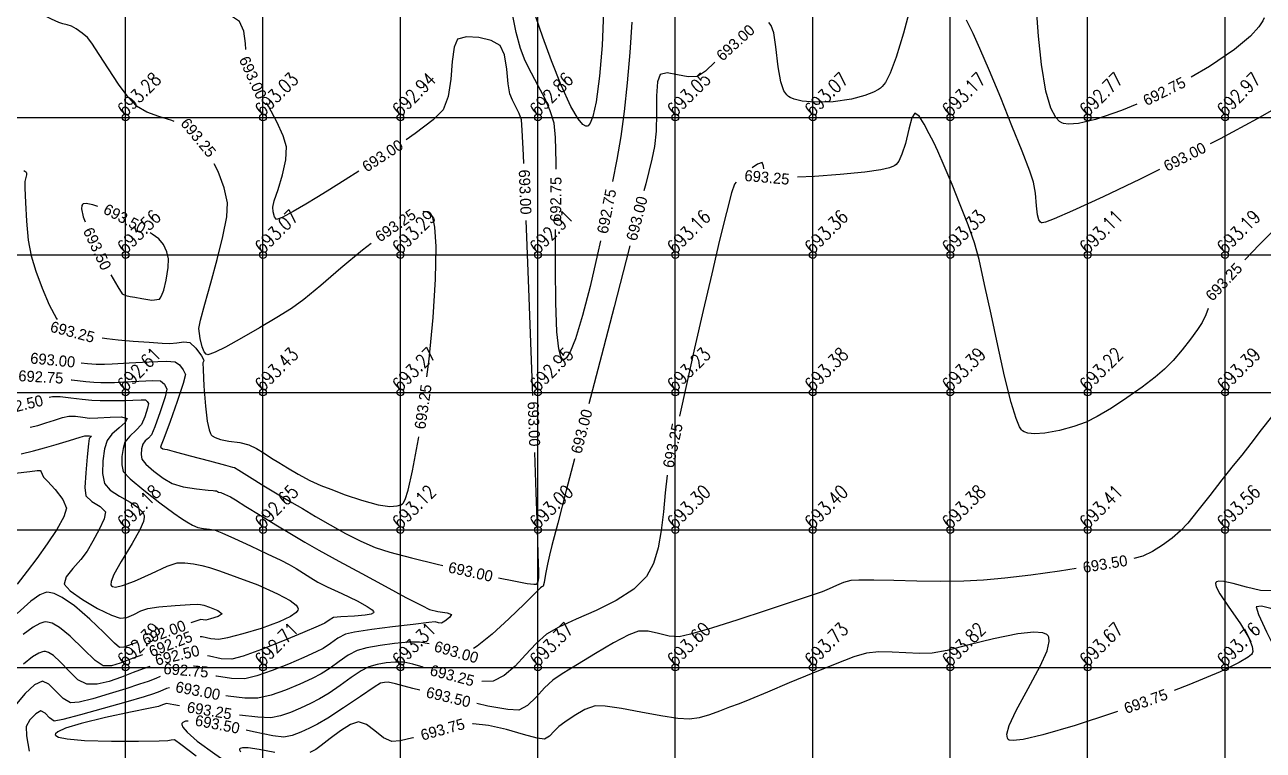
# Model space of a CAD drawing. Header units: millimetres. Extents: x 708400 to 708940, y 1331410 to 1331890.
# Drawn here: x 708516.33 to 708561.39, y 1331551.99 to 1331578.37 of the extents above; entities that cross this region are included whole.
import ezdxf

# ---------------------------------------------------------------- set-up
doc = ezdxf.new("R2010")
doc.units = ezdxf.units.MM
doc.header["$PDMODE"] = 32
doc.header["$PDSIZE"] = 0.25
for name, color, linetype in [('BLOCK LEVELS', 251, 'Continuous'), ('CONT-MJR', 210, 'Continuous'), ('CONT-MNR', 90, 'Continuous'), ('grid', 4, 'Continuous')]:
    doc.layers.add(name, color=color, linetype=linetype)
doc.styles.add('RS', font='romans.shx', dxfattribs={"height": 5})

msp = doc.modelspace()

# ---------------------------------------------------------------- linework, layer by layer
at = {"layer": 'BLOCK LEVELS', "color": 251}
for p in [(708520, 1331575, 693.283), (708525, 1331575, 693.027), (708530, 1331575, 692.941), (708535, 1331575, 692.861), (708540, 1331575, 693.051), (708545, 1331575, 693.074), (708550, 1331575, 693.17), (708555, 1331575, 692.772), (708560, 1331575, 692.972), (708520, 1331570, 693.563), (708525, 1331570, 693.072), (708530, 1331570, 693.295), (708535, 1331570, 692.914), (708540, 1331570, 693.16), (708545, 1331570, 693.361), (708550, 1331570, 693.328), (708555, 1331570, 693.113), (708560, 1331570, 693.185), (708520, 1331565, 692.61), (708525, 1331565, 693.425), (708530, 1331565, 693.272), (708535, 1331565, 692.955), (708540, 1331565, 693.228), (708545, 1331565, 693.379), (708550, 1331565, 693.392), (708555, 1331565, 693.223), (708560, 1331565, 693.385), (708520, 1331560, 692.176), (708525, 1331560, 692.646), (708530, 1331560, 693.117), (708535, 1331560, 692.996), (708540, 1331560, 693.297), (708545, 1331560, 693.4), (708550, 1331560, 693.378), (708555, 1331560, 693.408), (708560, 1331560, 693.562), (708520, 1331555, 692.386), (708525, 1331555, 692.707), (708530, 1331555, 693.315), (708535, 1331555, 693.374), (708540, 1331555, 693.596), (708545, 1331555, 693.728), (708550, 1331555, 693.815), (708555, 1331555, 693.673), (708560, 1331555, 693.758)]:
    msp.add_point(p, dxfattribs=at)
at = {"layer": 'CONT-MJR', "flags": 128}
for points, elevation in [([(708524.379, 1331577.465), (708524.362, 1331577.691), (708524.3, 1331578.142), (708524.143, 1331578.49), (708523.817, 1331578.704), (708523.284, 1331578.908), (708522.664, 1331579.103), (708522.076, 1331579.288), (708521.638, 1331579.465), (708521.315, 1331579.666), (708520.991, 1331579.908), (708520.667, 1331580.162), (708520.341, 1331580.399), (708520.014, 1331580.589), (708519.612, 1331580.739), (708518.949, 1331580.946), (708518.282, 1331581.14)], 693), ([(708548.543, 1331578.973), (708548.298, 1331578.066), (708548.036, 1331577.194), (708547.815, 1331576.608), (708547.642, 1331576.276), (708547.524, 1331576.121), (708547.464, 1331576.067), (708547.389, 1331576.015), (708547.214, 1331575.918), (708546.899, 1331575.793), (708546.407, 1331575.665), (708545.736, 1331575.571), (708545.077, 1331575.553), (708544.613, 1331575.596), (708544.328, 1331575.664), (708544.179, 1331575.727), (708544.118, 1331575.763), (708544.055, 1331575.817), (708543.95, 1331575.972), (708543.836, 1331576.297), (708543.74, 1331576.842), (708543.659, 1331577.571), (708543.579, 1331578.076), (708543.486, 1331578.347), (708543.399, 1331578.455)], 693), ([(708537.391, 1331578.835), (708537.333, 1331577.613), (708537.244, 1331576.496), (708537.123, 1331575.574), (708537.003, 1331575.04), (708536.9, 1331574.787), (708536.826, 1331574.701), (708536.787, 1331574.685), (708536.74, 1331574.686), (708536.636, 1331574.743), (708536.46, 1331574.947), (708536.196, 1331575.401), (708535.842, 1331576.171), (708535.492, 1331577.054), (708535.175, 1331577.925), (708534.921, 1331578.663)], 692.5), ([(708557.609, 1331573.106), (708556.907, 1331572.759), (708555.563, 1331572.114), (708554.443, 1331571.6), (708553.783, 1331571.317), (708553.464, 1331571.197), (708553.348, 1331571.167), (708553.321, 1331571.169), (708553.286, 1331571.193), (708553.229, 1331571.273), (708553.173, 1331571.458), (708553.133, 1331571.788), (708553.099, 1331572.248), (708553.034, 1331572.651), (708552.892, 1331573.047), (708552.614, 1331573.771), (708552.247, 1331574.701), (708551.838, 1331575.716), (708551.433, 1331576.694), (708551.082, 1331577.513), (708550.83, 1331578.052), (708550.588, 1331578.535)], 693), ([(708534.489, 1331573.32), (708534.476, 1331573.626), (708534.432, 1331574.534), (708534.404, 1331574.912), (708534.32, 1331575.147), (708534.199, 1331575.387), (708534.073, 1331575.626), (708533.974, 1331575.86), (708533.918, 1331576.225), (708533.869, 1331576.752), (708533.785, 1331577.272), (708533.622, 1331577.619), (708533.299, 1331577.798), (708532.849, 1331577.91), (708532.398, 1331577.933), (708532.075, 1331577.844), (708531.95, 1331577.56), (708531.886, 1331577.034), (708531.834, 1331576.395), (708531.74, 1331575.767), (708531.555, 1331575.277), (708531.193, 1331574.916), (708530.54, 1331574.417), (708530.208, 1331574.187)], 693), ([(708541.44, 1331577.008), (708541.093, 1331576.686), (708540.806, 1331576.486), (708540.468, 1331576.476), (708540.073, 1331576.555), (708539.707, 1331576.619), (708539.452, 1331576.565), (708539.357, 1331576.293), (708539.321, 1331575.787), (708539.312, 1331575.155), (708539.298, 1331574.503), (708539.247, 1331573.94), (708539.145, 1331573.486), (708538.923, 1331572.585), (708538.858, 1331572.328)], 693), ([(708528.486, 1331573.044), (708527.994, 1331572.73), (708527.335, 1331572.319), (708526.964, 1331572.09), (708526.56, 1331571.845), (708526.096, 1331571.575), (708525.698, 1331571.362), (708525.494, 1331571.29), (708525.42, 1331571.392), (708525.372, 1331571.57), (708525.352, 1331571.743), (708525.409, 1331571.962), (708525.546, 1331572.386), (708525.705, 1331572.918), (708525.826, 1331573.464), (708525.85, 1331573.928), (708525.735, 1331574.331), (708525.5, 1331574.845), (708525.201, 1331575.409), (708525.13, 1331575.537)], 693), ([(708562.298, 1331575.587), (708561.172, 1331574.947), (708559.823, 1331574.228), (708559.454, 1331574.038)], 693), ([(708518.992, 1331571.761), (708518.811, 1331571.826), (708518.571, 1331571.869), (708518.463, 1331571.853), (708518.428, 1331571.83), (708518.406, 1331571.794), (708518.398, 1331571.673), (708518.461, 1331571.392), (708518.535, 1331571.2)], 693.5), ([(708534.816, 1331564.886), (708534.745, 1331566.821), (708534.671, 1331568.786), (708534.599, 1331570.646), (708534.575, 1331571.255)], 693), ([(708519.467, 1331569.281), (708519.72, 1331568.836), (708519.882, 1331568.586), (708520.011, 1331568.524), (708520.174, 1331568.491), (708520.332, 1331568.469), (708520.591, 1331568.412), (708520.956, 1331568.354), (708521.235, 1331568.397), (708521.261, 1331568.423), (708521.312, 1331568.513), (708521.387, 1331568.723), (708521.475, 1331569.085), (708521.551, 1331569.546), (708521.567, 1331569.856), (708521.502, 1331570.115), (708521.377, 1331570.378), (708521.216, 1331570.588), (708520.97, 1331570.758), (708520.898, 1331570.8)], 693.5), ([(708538.346, 1331570.326), (708538.213, 1331569.807), (708537.775, 1331568.114), (708537.313, 1331566.338), (708536.855, 1331564.583)], 693), ([(708518.38, 1331566.078), (708518.612, 1331566.056), (708518.931, 1331566.028), (708519.08, 1331566.023), (708519.229, 1331566.023), (708519.514, 1331566.04), (708520.128, 1331566.077), (708520.857, 1331566.114), (708521.487, 1331566.134), (708521.805, 1331566.118), (708521.963, 1331566.001), (708522.102, 1331565.828), (708522.178, 1331565.651), (708522.098, 1331565.322), (708521.882, 1331564.676), (708521.618, 1331563.938), (708521.395, 1331563.331), (708521.301, 1331563.077), (708521.276, 1331563.014), (708521.354, 1331562.952), (708521.426, 1331562.939), (708521.509, 1331562.925), (708521.764, 1331562.857), (708522.354, 1331562.698), (708523.054, 1331562.509), (708523.64, 1331562.35), (708523.887, 1331562.283), (708523.968, 1331562.269), (708524.124, 1331562.172), (708524.514, 1331561.93), (708525.035, 1331561.609), (708525.582, 1331561.276), (708526.05, 1331561), (708526.434, 1331560.774), (708526.908, 1331560.492), (708527.44, 1331560.182), (708528, 1331559.872), (708528.557, 1331559.591), (708529.081, 1331559.367), (708529.613, 1331559.198), (708530.399, 1331558.987), (708531.342, 1331558.755), (708531.545, 1331558.708)], 693), ([(708517.219, 1331564.828), (708517.346, 1331564.856), (708517.62, 1331564.848), (708518.011, 1331564.806), (708518.425, 1331564.756), (708518.77, 1331564.723), (708519.081, 1331564.711), (708519.419, 1331564.705), (708519.733, 1331564.703), (708519.967, 1331564.704), (708520.264, 1331564.714), (708520.572, 1331564.73), (708520.727, 1331564.731), (708520.789, 1331564.668), (708520.837, 1331564.594), (708520.799, 1331564.432), (708520.702, 1331564.119), (708520.578, 1331563.835), (708520.39, 1331563.627), (708520.153, 1331563.415), (708519.98, 1331563.189), (708519.91, 1331562.961), (708519.864, 1331562.67), (708519.859, 1331562.373), (708519.913, 1331562.127), (708520.163, 1331561.857), (708520.662, 1331561.442), (708521.249, 1331560.992), (708521.762, 1331560.613), (708522.039, 1331560.416), (708522.229, 1331560.293), (708522.435, 1331560.175), (708522.632, 1331560.088), (708522.835, 1331560.05), (708523.056, 1331560.033), (708523.261, 1331559.998), (708523.502, 1331559.898), (708523.967, 1331559.688), (708524.55, 1331559.417), (708525.146, 1331559.136), (708525.648, 1331558.895), (708525.951, 1331558.744), (708526.21, 1331558.595), (708526.477, 1331558.428), (708526.743, 1331558.26), (708526.998, 1331558.106), (708527.34, 1331557.936), (708527.866, 1331557.689), (708528.424, 1331557.418), (708528.792, 1331557.218), (708528.971, 1331557.096), (708529.026, 1331557.034), (708529.03, 1331557.01), (708529.016, 1331556.985), (708528.937, 1331556.943), (708528.72, 1331556.897), (708528.327, 1331556.86), (708527.837, 1331556.836), (708527.568, 1331556.814), (708527.411, 1331556.717), (708527.255, 1331556.61), (708527.003, 1331556.499), (708526.441, 1331556.261), (708525.707, 1331555.958), (708524.942, 1331555.655), (708524.282, 1331555.415), (708523.867, 1331555.301), (708523.474, 1331555.319), (708523.052, 1331555.41), (708522.979, 1331555.426)], 692.5), ([(708561.689, 1331564.114), (708561.313, 1331563.644), (708560.94, 1331563.146), (708560.604, 1331562.722), (708560.288, 1331562.338), (708559.884, 1331561.823), (708559.441, 1331561.253), (708559.009, 1331560.703), (708558.639, 1331560.249), (708558.379, 1331559.966), (708558.072, 1331559.702), (708557.726, 1331559.442), (708557.363, 1331559.214), (708557.003, 1331559.041), (708556.684, 1331558.959)], 693.5), ([(708516.207, 1331562.767), (708516.656, 1331562.879), (708517.046, 1331562.982), (708517.472, 1331563.103), (708517.956, 1331563.25), (708518.355, 1331563.373), (708518.524, 1331563.426), (708518.609, 1331563.418), (708518.689, 1331563.419), (708518.765, 1331563.415), (708518.727, 1331563.372), (708518.682, 1331563.325), (708518.657, 1331563.126), (708518.604, 1331562.653), (708518.551, 1331562.071), (708518.524, 1331561.544), (708518.55, 1331561.239), (708518.771, 1331561.035), (708519.082, 1331560.857), (708519.269, 1331560.661), (708519.219, 1331560.401), (708519.042, 1331560.012), (708518.813, 1331559.592), (708518.607, 1331559.234), (708518.373, 1331558.923), (708518.081, 1331558.599), (708517.844, 1331558.292), (708517.773, 1331558.031), (708517.98, 1331557.787), (708518.431, 1331557.469), (708518.98, 1331557.149), (708519.486, 1331556.898), (708519.806, 1331556.786), (708520.042, 1331556.82), (708520.298, 1331556.929), (708520.558, 1331557.056), (708520.808, 1331557.146), (708521.216, 1331557.199), (708521.805, 1331557.249), (708522.345, 1331557.285), (708522.606, 1331557.298), (708522.73, 1331557.286), (708522.853, 1331557.263), (708523.051, 1331557.194), (708523.359, 1331557.068), (708523.518, 1331556.952), (708523.37, 1331556.855), (708523.091, 1331556.764), (708522.923, 1331556.722), (708522.829, 1331556.735), (708522.735, 1331556.748), (708522.479, 1331556.658), (708522.371, 1331556.618)], 692), ([(708533.562, 1331558.26), (708534.123, 1331558.146), (708534.613, 1331558.058), (708534.851, 1331558.026), (708534.936, 1331558.023), (708534.954, 1331558.028), (708534.977, 1331558.05), (708535.01, 1331558.119), (708535.032, 1331558.266), (708535.032, 1331558.504), (708535.025, 1331558.785), (708535.016, 1331559.146), (708534.987, 1331560.04), (708534.941, 1331561.361), (708534.89, 1331562.821)], 693), ([(708536.333, 1331562.583), (708536.032, 1331561.434), (708535.722, 1331560.244), (708535.509, 1331559.429), (708535.42, 1331559.079), (708535.352, 1331558.758), (708535.281, 1331558.391), (708535.223, 1331558.086), (708535.196, 1331557.956), (708535.148, 1331557.927), (708535.097, 1331557.899), (708534.93, 1331557.731), (708534.508, 1331557.315), (708533.94, 1331556.77), (708533.334, 1331556.215), (708532.795, 1331555.77), (708532.66, 1331555.689)], 693), ([(708554.582, 1331558.594), (708553.973, 1331558.503), (708552.934, 1331558.36), (708551.981, 1331558.244), (708551.215, 1331558.17), (708550.494, 1331558.137), (708549.661, 1331558.13), (708548.79, 1331558.14), (708547.953, 1331558.157), (708547.223, 1331558.172), (708546.675, 1331558.177), (708546.38, 1331558.162), (708546.123, 1331558.088), (708545.859, 1331557.977), (708545.597, 1331557.856), (708545.344, 1331557.752), (708544.977, 1331557.627), (708544.249, 1331557.383), (708543.302, 1331557.069), (708542.277, 1331556.736), (708541.314, 1331556.432), (708540.555, 1331556.207), (708540.141, 1331556.111), (708539.779, 1331556.14), (708539.391, 1331556.235), (708539.007, 1331556.321), (708538.656, 1331556.324), (708538.304, 1331556.183), (708537.748, 1331555.889), (708537.092, 1331555.509), (708536.437, 1331555.111), (708535.886, 1331554.763), (708535.541, 1331554.533), (708535.236, 1331554.254), (708534.934, 1331553.921), (708534.627, 1331553.622), (708534.305, 1331553.445), (708533.906, 1331553.465), (708533.182, 1331553.596), (708532.784, 1331553.683)], 693.5), ([(708566.023, 1331558.082), (708565.749, 1331558.33), (708565.505, 1331558.483), (708565.344, 1331558.545), (708565.264, 1331558.562), (708565.195, 1331558.567), (708565.034, 1331558.545), (708564.749, 1331558.446), (708564.313, 1331558.22), (708563.727, 1331557.85), (708563.164, 1331557.466), (708562.699, 1331557.158), (708562.402, 1331557.013), (708562.06, 1331557.037), (708561.664, 1331557.143), (708561.318, 1331557.231), (708561.124, 1331557.204), (708561.209, 1331556.927), (708561.504, 1331556.291), (708561.941, 1331555.419), (708562.301, 1331554.726)], 694), ([(708520.429, 1331555.912), (708520.262, 1331555.853), (708520.103, 1331555.793), (708519.935, 1331555.734), (708519.784, 1331555.722), (708519.594, 1331555.884), (708519.209, 1331556.269), (708518.699, 1331556.76), (708518.137, 1331557.244), (708517.697, 1331557.549), (708517.398, 1331557.691), (708517.221, 1331557.731), (708517.141, 1331557.732), (708517.061, 1331557.717), (708516.876, 1331557.638), (708516.551, 1331557.413), (708516.062, 1331556.965)], 692), ([(708531.046, 1331555.857), (708530.697, 1331555.925), (708530.294, 1331555.917), (708529.789, 1331555.874), (708529.258, 1331555.804), (708528.778, 1331555.716), (708528.424, 1331555.619), (708528.094, 1331555.449), (708527.767, 1331555.216), (708527.442, 1331554.974), (708527.121, 1331554.773), (708526.787, 1331554.604), (708526.336, 1331554.389), (708525.821, 1331554.169), (708525.295, 1331553.986), (708524.811, 1331553.881), (708524.342, 1331553.883), (708523.736, 1331553.955), (708523.65, 1331553.97)], 693), ([(708520.879, 1331555.037), (708520.637, 1331554.944), (708520.283, 1331554.815), (708519.856, 1331554.649), (708519.402, 1331554.492), (708518.966, 1331554.389), (708518.596, 1331554.386), (708518.27, 1331554.553), (708517.943, 1331554.861), (708517.623, 1331555.203), (708517.376, 1331555.432), (708517.199, 1331555.543), (708517.086, 1331555.575), (708517.031, 1331555.576), (708516.974, 1331555.567), (708516.844, 1331555.519), (708516.619, 1331555.385), (708516.287, 1331555.114)], 692.5), ([(708521.602, 1331554.263), (708521.495, 1331554.234), (708521.249, 1331554.13), (708521.011, 1331554.036), (708520.677, 1331553.935), (708520.013, 1331553.741), (708519.187, 1331553.504), (708518.366, 1331553.275), (708517.717, 1331553.107), (708517.408, 1331553.05), (708517.239, 1331553.163), (708517.073, 1331553.337), (708516.921, 1331553.42), (708516.733, 1331553.315), (708516.52, 1331553.092), (708516.383, 1331552.856), (708516.398, 1331552.512), (708516.492, 1331551.958)], 693), ([(708530.709, 1331554.175), (708530.45, 1331554.239), (708529.817, 1331554.399), (708529.555, 1331554.462), (708529.415, 1331554.454), (708529.279, 1331554.425), (708529.05, 1331554.278), (708528.548, 1331553.943), (708527.931, 1331553.532), (708527.357, 1331553.159), (708526.986, 1331552.935), (708526.696, 1331552.789), (708526.382, 1331552.645), (708526.063, 1331552.527), (708525.756, 1331552.46), (708525.356, 1331552.508), (708524.658, 1331552.657), (708524.388, 1331552.716)], 693.5), ([(708522.279, 1331553.047), (708522.186, 1331553.042), (708522.078, 1331552.996), (708522.051, 1331552.961), (708522.044, 1331552.924), (708522.08, 1331552.829), (708522.238, 1331552.642), (708522.61, 1331552.324), (708523.248, 1331551.854), (708523.974, 1331551.346), (708524.672, 1331550.849), (708525.227, 1331550.41), (708525.526, 1331550.078), (708525.655, 1331549.65), (708525.693, 1331549.141), (708525.685, 1331548.738)], 693.5)]:
    msp.add_lwpolyline(points, dxfattribs=dict(at, elevation=elevation))
at = {"layer": 'CONT-MNR', "flags": 128}
for points, elevation in [([(708556.79, 1331575.488), (708556.234, 1331575.252), (708555.284, 1331574.926), (708554.661, 1331574.782), (708554.303, 1331574.753), (708554.125, 1331574.776), (708554.057, 1331574.801), (708553.981, 1331574.848), (708553.841, 1331574.996), (708553.664, 1331575.335), (708553.479, 1331575.959), (708553.315, 1331576.92), (708553.208, 1331577.957), (708553.135, 1331578.935)], 692.75), ([(708521.771, 1331574.856), (708521.682, 1331574.89), (708521.216, 1331575.034), (708520.771, 1331575.194), (708520.402, 1331575.41), (708520.099, 1331575.733), (708519.743, 1331576.214), (708519.374, 1331576.762), (708519.036, 1331577.288), (708518.771, 1331577.701), (708518.621, 1331577.91), (708518.427, 1331578.071), (708518.205, 1331578.22), (708518.028, 1331578.32), (708517.882, 1331578.371), (708517.722, 1331578.41), (708517.572, 1331578.455), (708517.311, 1331578.575), (708516.779, 1331578.828)], 693.25), ([(708535.66, 1331573.123), (708535.66, 1331573.364), (708535.644, 1331574.273), (708535.596, 1331574.798), (708535.452, 1331575.244), (708535.247, 1331575.697), (708535.009, 1331576.153), (708534.765, 1331576.609), (708534.543, 1331577.06), (708534.369, 1331577.502), (708534.216, 1331578.086), (708534.049, 1331578.878)], 692.75), ([(708538.413, 1331578.467), (708538.339, 1331577.364), (708538.249, 1331576.254), (708538.142, 1331575.212), (708538.017, 1331574.313), (708537.869, 1331573.468), (708537.717, 1331572.665)], 692.75), ([(708561.425, 1331578.624), (708561.375, 1331578.519), (708561.232, 1331578.301), (708560.918, 1331577.954), (708560.344, 1331577.468), (708559.436, 1331576.848), (708558.763, 1331576.461)], 692.75), ([(708559.382, 1331568.051), (708559.299, 1331567.817), (708559.171, 1331567.547), (708559.001, 1331567.288), (708558.746, 1331566.937), (708558.438, 1331566.545), (708558.11, 1331566.162), (708557.795, 1331565.841), (708557.457, 1331565.559), (708556.982, 1331565.198), (708556.431, 1331564.807), (708555.867, 1331564.432), (708555.351, 1331564.122), (708554.944, 1331563.924), (708554.493, 1331563.765), (708553.973, 1331563.616), (708553.448, 1331563.514), (708553.065, 1331563.492), (708552.821, 1331563.523), (708552.686, 1331563.571), (708552.628, 1331563.604), (708552.594, 1331563.637), (708552.52, 1331563.754), (708552.398, 1331564.052), (708552.22, 1331564.638), (708551.979, 1331565.597), (708551.73, 1331566.704), (708551.484, 1331567.852), (708551.253, 1331568.93), (708551.049, 1331569.831), (708550.883, 1331570.445), (708550.653, 1331571.092), (708550.368, 1331571.825), (708550.065, 1331572.567), (708549.779, 1331573.242), (708549.545, 1331573.773), (708549.398, 1331574.084), (708549.239, 1331574.403), (708549.055, 1331574.761), (708548.869, 1331575.049), (708548.708, 1331575.159), (708548.602, 1331574.984), (708548.496, 1331574.573), (708548.37, 1331574.057), (708548.243, 1331573.66), (708548.125, 1331573.416), (708548.034, 1331573.295), (708547.984, 1331573.25), (708547.939, 1331573.223), (708547.797, 1331573.17), (708547.476, 1331573.097), (708546.889, 1331573.011), (708545.999, 1331572.923), (708545.061, 1331572.858), (708544.44, 1331572.83)], 693.25), ([(708516.297, 1331573.076), (708516.377, 1331573.02), (708516.39, 1331573.007), (708516.398, 1331572.981), (708516.395, 1331572.919), (708516.367, 1331572.811), (708516.335, 1331572.67), (708516.338, 1331572.425), (708516.355, 1331571.903), (708516.394, 1331571.233), (708516.463, 1331570.543), (708516.567, 1331569.962), (708516.734, 1331569.412), (708516.962, 1331568.792), (708517.223, 1331568.188), (708517.486, 1331567.688), (708517.512, 1331567.655)], 693.25), ([(708528.931, 1331570.419), (708528.616, 1331570.172), (708527.836, 1331569.518), (708527.107, 1331568.895), (708526.488, 1331568.379), (708526.038, 1331568.047), (708525.502, 1331567.72), (708524.87, 1331567.344), (708524.222, 1331566.97), (708523.636, 1331566.649), (708523.265, 1331566.466), (708523.069, 1331566.389), (708522.988, 1331566.372), (708522.964, 1331566.375), (708522.929, 1331566.396), (708522.864, 1331566.473), (708522.784, 1331566.654), (708522.709, 1331566.961), (708522.667, 1331567.322), (708522.725, 1331567.625), (708522.885, 1331568.211), (708523.102, 1331568.981), (708523.335, 1331569.834), (708523.541, 1331570.67), (708523.68, 1331571.39), (708523.709, 1331571.892), (708523.588, 1331572.442), (708523.364, 1331573.039), (708523.227, 1331573.317)], 693.25), ([(708543.223, 1331573.13), (708543.212, 1331573.229), (708543.155, 1331573.366), (708542.988, 1331573.3), (708542.793, 1331573.168)], 693.25), ([(708542.215, 1331572.65), (708542.151, 1331572.576), (708542.044, 1331572.256), (708541.858, 1331571.547), (708541.611, 1331570.537), (708541.323, 1331569.317), (708541.013, 1331567.976), (708540.701, 1331566.605), (708540.405, 1331565.293), (708540.148, 1331564.141)], 693.25), ([(708530.964, 1331565.572), (708531.042, 1331566.214), (708531.188, 1331567.725), (708531.28, 1331569.125), (708531.302, 1331570.303), (708531.257, 1331571.009), (708531.182, 1331571.362), (708531.11, 1331571.501), (708531.067, 1331571.539), (708531.006, 1331571.565), (708530.855, 1331571.576), (708530.813, 1331571.565)], 693.25), ([(708562.136, 1331571.272), (708561.255, 1331570.381), (708560.713, 1331569.82)], 693.25), ([(708537.277, 1331570.51), (708537.173, 1331570.028), (708536.899, 1331568.852), (708536.625, 1331567.8), (708536.363, 1331566.951), (708536.171, 1331566.475), (708536.042, 1331566.264), (708535.963, 1331566.202), (708535.927, 1331566.197), (708535.893, 1331566.212), (708535.833, 1331566.305), (708535.761, 1331566.591), (708535.695, 1331567.204), (708535.652, 1331568.256), (708535.639, 1331569.517), (708535.645, 1331570.867), (708535.646, 1331570.923)], 692.75), ([(708519.154, 1331566.99), (708519.323, 1331566.966), (708519.734, 1331566.915), (708520.283, 1331566.866), (708520.856, 1331566.826), (708521.338, 1331566.797), (708521.615, 1331566.784), (708521.864, 1331566.807), (708522.124, 1331566.84), (708522.344, 1331566.811), (708522.556, 1331566.611), (708522.758, 1331566.328), (708522.849, 1331566.179), (708522.833, 1331566.13), (708522.815, 1331566.08), (708522.823, 1331565.83), (708522.853, 1331565.234), (708522.908, 1331564.501), (708522.975, 1331563.957), (708523.039, 1331563.644), (708523.09, 1331563.507), (708523.118, 1331563.464), (708523.157, 1331563.425), (708523.257, 1331563.361), (708523.449, 1331563.291), (708523.755, 1331563.233), (708524.152, 1331563.178), (708524.484, 1331563.095), (708524.759, 1331562.957), (708525.037, 1331562.787), (708525.312, 1331562.609), (708525.576, 1331562.447), (708525.89, 1331562.263), (708526.282, 1331562.032), (708526.704, 1331561.803), (708527.107, 1331561.622), (708527.465, 1331561.481), (708527.986, 1331561.282), (708528.588, 1331561.077), (708529.19, 1331560.917), (708529.618, 1331560.858), (708529.88, 1331560.871), (708530.017, 1331560.914), (708530.072, 1331560.946), (708530.104, 1331560.979), (708530.171, 1331561.11), (708530.281, 1331561.452), (708530.442, 1331562.146), (708530.653, 1331563.312), (708530.664, 1331563.392)], 693.25), ([(708518.016, 1331565.457), (708518.052, 1331565.454), (708518.556, 1331565.402), (708518.85, 1331565.375), (708519.096, 1331565.366), (708519.353, 1331565.362), (708519.598, 1331565.363), (708519.943, 1331565.38), (708520.483, 1331565.412), (708520.997, 1331565.434), (708521.266, 1331565.425), (708521.416, 1331565.296), (708521.507, 1331565.122), (708521.436, 1331564.835), (708521.257, 1331564.295), (708521.061, 1331563.752), (708520.939, 1331563.456), (708520.839, 1331563.343), (708520.717, 1331563.236), (708520.63, 1331563.121), (708520.583, 1331562.955), (708520.565, 1331562.748), (708520.595, 1331562.571), (708520.738, 1331562.398), (708521.023, 1331562.141), (708521.369, 1331561.877), (708521.696, 1331561.684), (708522.091, 1331561.571), (708522.582, 1331561.492), (708523.003, 1331561.446), (708523.187, 1331561.43), (708523.251, 1331561.425), (708523.309, 1331561.42), (708523.382, 1331561.378), (708523.465, 1331561.366), (708523.605, 1331561.304), (708523.82, 1331561.201), (708523.998, 1331561.093), (708524.379, 1331560.857), (708524.892, 1331560.539), (708525.468, 1331560.185), (708526.035, 1331559.841), (708526.524, 1331559.553), (708527.032, 1331559.268), (708527.754, 1331558.87), (708528.591, 1331558.414), (708529.441, 1331557.955), (708530.202, 1331557.548), (708530.774, 1331557.249), (708531.055, 1331557.111), (708531.366, 1331557.039), (708531.697, 1331556.986), (708531.86, 1331556.927), (708531.784, 1331556.816), (708531.615, 1331556.68), (708531.497, 1331556.608), (708531.385, 1331556.627), (708531.268, 1331556.657), (708531.027, 1331556.632), (708530.458, 1331556.566), (708529.716, 1331556.475), (708528.955, 1331556.376), (708528.33, 1331556.284), (708527.996, 1331556.216), (708527.724, 1331556.065), (708527.454, 1331555.865), (708527.188, 1331555.691), (708526.934, 1331555.569), (708526.489, 1331555.364), (708525.93, 1331555.122), (708525.335, 1331554.883), (708524.778, 1331554.692), (708524.339, 1331554.591), (708523.857, 1331554.596), (708523.31, 1331554.679), (708523.287, 1331554.683)], 692.75), ([(708516.529, 1331563.735), (708516.808, 1331563.802), (708517.1, 1331563.891), (708517.417, 1331563.998), (708517.711, 1331564.091), (708517.935, 1331564.141), (708518.18, 1331564.136), (708518.441, 1331564.099), (708518.69, 1331564.07), (708518.995, 1331564.081), (708519.442, 1331564.106), (708519.857, 1331564.108), (708520.063, 1331564.048), (708519.991, 1331563.907), (708519.766, 1331563.709), (708519.506, 1331563.484), (708519.331, 1331563.257), (708519.239, 1331562.945), (708519.169, 1331562.511), (708519.156, 1331562.056), (708519.232, 1331561.683), (708519.439, 1331561.452), (708519.786, 1331561.229), (708520.173, 1331561.007), (708520.445, 1331560.822), (708520.595, 1331560.676), (708520.657, 1331560.574), (708520.675, 1331560.522), (708520.68, 1331560.462), (708520.648, 1331560.307), (708520.515, 1331560.001), (708520.235, 1331559.505), (708519.836, 1331558.848), (708519.578, 1331558.384), (708519.475, 1331558.121), (708519.469, 1331558.003), (708519.489, 1331557.965), (708519.524, 1331557.94), (708519.635, 1331557.925), (708519.885, 1331557.975), (708520.325, 1331558.139), (708520.946, 1331558.42), (708521.509, 1331558.679), (708521.873, 1331558.804), (708522.16, 1331558.806), (708522.468, 1331558.77), (708522.774, 1331558.707), (708523.057, 1331558.63), (708523.419, 1331558.512), (708524.053, 1331558.288), (708524.807, 1331557.999), (708525.53, 1331557.682), (708525.985, 1331557.436), (708526.204, 1331557.269), (708526.273, 1331557.171), (708526.281, 1331557.127), (708526.271, 1331557.084), (708526.204, 1331556.993), (708526.002, 1331556.851), (708525.588, 1331556.656), (708524.936, 1331556.422), (708524.262, 1331556.221), (708523.703, 1331556.076), (708523.395, 1331556.012), (708523.098, 1331556.036), (708522.782, 1331556.109), (708522.718, 1331556.115)], 692.25), ([(708515.986, 1331562.066), (708516.522, 1331562.13), (708516.786, 1331562.158), (708516.876, 1331562.165), (708516.891, 1331562.164), (708516.906, 1331562.152), (708516.933, 1331562.11), (708516.969, 1331562.024), (708517.013, 1331561.921), (708517.157, 1331561.771), (708517.442, 1331561.468), (708517.722, 1331561.109), (708517.854, 1331560.787), (708517.76, 1331560.474), (708517.505, 1331560.017), (708517.153, 1331559.489), (708516.772, 1331558.961), (708516.427, 1331558.507), (708516.052, 1331558.028)], 691.75), ([(708539.706, 1331561.986), (708539.635, 1331561.344), (708539.569, 1331560.661), (708539.489, 1331559.985), (708539.375, 1331559.347), (708539.203, 1331558.777), (708538.952, 1331558.305), (708538.488, 1331557.848), (708537.848, 1331557.439), (708537.121, 1331557.075), (708536.398, 1331556.752), (708535.767, 1331556.467), (708535.319, 1331556.216), (708534.933, 1331555.875), (708534.552, 1331555.462), (708534.169, 1331555.048), (708533.777, 1331554.703), (708533.369, 1331554.499), (708532.964, 1331554.488)], 693.25), ([(708561.712, 1331557.78), (708561.285, 1331557.795), (708560.783, 1331557.914), (708560.289, 1331558.056), (708559.957, 1331558.131), (708559.772, 1331558.139), (708559.69, 1331558.112), (708559.664, 1331558.086), (708559.651, 1331558.049), (708559.675, 1331557.935), (708559.81, 1331557.68), (708560.116, 1331557.23), (708560.565, 1331556.583), (708560.864, 1331556.08), (708560.99, 1331555.757), (708561.006, 1331555.582), (708560.989, 1331555.511), (708560.962, 1331555.47), (708560.842, 1331555.37), (708560.51, 1331555.174), (708559.826, 1331554.846), (708558.679, 1331554.363), (708558.144, 1331554.157)], 693.75), ([(708520.614, 1331555.458), (708520.449, 1331555.399), (708520.139, 1331555.283), (708519.808, 1331555.154), (708519.483, 1331555.061), (708519.19, 1331555.054), (708518.892, 1331555.252), (708518.471, 1331555.661), (708517.987, 1331556.132), (708517.598, 1331556.451), (708517.326, 1331556.607), (708517.162, 1331556.652), (708517.086, 1331556.654), (708517.023, 1331556.644), (708516.881, 1331556.598), (708516.637, 1331556.468), (708516.275, 1331556.199)], 692.25), ([(708556.08, 1331553.397), (708555.905, 1331553.335), (708554.541, 1331552.886), (708553.367, 1331552.545), (708552.651, 1331552.383), (708552.29, 1331552.341), (708552.148, 1331552.357), (708552.11, 1331552.38), (708552.078, 1331552.429), (708552.063, 1331552.572), (708552.144, 1331552.883), (708552.395, 1331553.432), (708552.832, 1331554.236), (708553.269, 1331555.047), (708553.521, 1331555.61), (708553.603, 1331555.938), (708553.589, 1331556.095), (708553.558, 1331556.152), (708553.51, 1331556.196), (708553.364, 1331556.255), (708553.039, 1331556.281), (708552.454, 1331556.219), (708551.579, 1331556.041), (708550.677, 1331555.817), (708549.885, 1331555.618), (708549.343, 1331555.518), (708548.879, 1331555.509), (708548.388, 1331555.532), (708547.89, 1331555.559), (708547.404, 1331555.562), (708546.95, 1331555.514), (708546.497, 1331555.38), (708545.814, 1331555.125), (708544.999, 1331554.797), (708544.146, 1331554.441), (708543.352, 1331554.106), (708542.71, 1331553.837), (708542.317, 1331553.681), (708541.973, 1331553.551), (708541.61, 1331553.41), (708541.239, 1331553.277), (708540.872, 1331553.172), (708540.519, 1331553.114), (708540.097, 1331553.14), (708539.472, 1331553.24), (708538.75, 1331553.375), (708538.04, 1331553.507), (708537.447, 1331553.597), (708537.08, 1331553.608), (708536.714, 1331553.472), (708536.323, 1331553.245), (708535.981, 1331553.01), (708535.763, 1331552.851), (708535.592, 1331552.687), (708535.421, 1331552.504), (708535.241, 1331552.391), (708534.976, 1331552.43), (708534.478, 1331552.566), (708533.853, 1331552.738), (708533.206, 1331552.885), (708532.644, 1331552.947), (708532.622, 1331552.944)], 693.75), ([(708530.827, 1331555.014), (708530.454, 1331555.124), (708530.126, 1331555.194), (708529.812, 1331555.192), (708529.478, 1331555.164), (708529.149, 1331555.108), (708528.851, 1331555.022), (708528.574, 1331554.874), (708528.211, 1331554.629), (708527.806, 1331554.341), (708527.406, 1331554.065), (708527.053, 1331553.854), (708526.723, 1331553.687), (708526.368, 1331553.517), (708526.001, 1331553.363), (708525.635, 1331553.241), (708525.283, 1331553.17), (708524.811, 1331553.186), (708524.14, 1331553.267)], 693.25), ([(708521.264, 1331554.668), (708521.107, 1331554.599), (708520.824, 1331554.49), (708520.513, 1331554.388), (708520.008, 1331554.223), (708519.408, 1331554.035), (708518.809, 1331553.862), (708518.308, 1331553.743), (708518.002, 1331553.718), (708517.735, 1331553.872), (708517.468, 1331554.143), (708517.212, 1331554.396), (708516.976, 1331554.498), (708516.693, 1331554.364), (708516.349, 1331554.058), (708516.036, 1331553.675)], 692.75), ([(708521.967, 1331553.609), (708521.755, 1331553.645), (708521.484, 1331553.684), (708521.341, 1331553.639), (708521.199, 1331553.581), (708520.89, 1331553.52), (708520.18, 1331553.379), (708519.276, 1331553.185), (708518.382, 1331552.965), (708517.811, 1331552.788), (708517.536, 1331552.664), (708517.451, 1331552.589), (708517.442, 1331552.554), (708517.459, 1331552.521), (708517.565, 1331552.465), (708517.878, 1331552.402), (708518.511, 1331552.348), (708519.488, 1331552.321), (708520.466, 1331552.322), (708521.225, 1331552.335), (708521.544, 1331552.344), (708521.662, 1331552.368), (708521.775, 1331552.381), (708522.011, 1331552.211), (708522.57, 1331551.789)], 693.25), ([(708530.477, 1331552.446), (708530.453, 1331552.439), (708529.99, 1331552.326), (708529.687, 1331552.301), (708529.379, 1331552.443), (708529.067, 1331552.69), (708528.761, 1331552.924), (708528.47, 1331553.024), (708528.185, 1331552.927), (708527.821, 1331552.696), (708527.445, 1331552.414), (708527.122, 1331552.16), (708526.918, 1331552.016), (708526.698, 1331551.906)], 693.75), ([(708525.428, 1331551.901), (708524.858, 1331552.02), (708524.461, 1331552.079), (708524.249, 1331552.08), (708524.167, 1331552.054), (708524.148, 1331552.031), (708524.145, 1331552.002), (708524.186, 1331551.929)], 693.75)]:
    msp.add_lwpolyline(points, dxfattribs=dict(at, elevation=elevation))
at = {"layer": 'grid'}
for p, q in [((708520, 1331410), (708520, 1331890)), ((708525, 1331410), (708525, 1331890)), ((708530, 1331410), (708530, 1331890)), ((708535, 1331410), (708535, 1331890)), ((708540, 1331410), (708540, 1331890)), ((708545, 1331410), (708545, 1331890)), ((708550, 1331410), (708550, 1331890)), ((708555, 1331410), (708555, 1331890)), ((708560, 1331410), (708560, 1331890)), ((708400, 1331575), (708845, 1331575)), ((708400, 1331570), (708845, 1331570)), ((708400, 1331565), (708845, 1331565)), ((708400, 1331560), (708845, 1331560)), ((708400, 1331555), (708845, 1331555))]:
    msp.add_line(p, q, dxfattribs=at)

# ---------------------------------------------------------------- texts
at = {"layer": 'BLOCK LEVELS', "color": 251, "style": 'RS', "width": 0.8}
for s, p in [('693.03', (708525, 1331575, 693.027)), ('693.07', (708545, 1331575, 693.074)), ('693.17', (708550, 1331575, 693.17)), ('692.77', (708555, 1331575, 692.772)), ('692.97', (708560, 1331575, 692.972)), ('693.28', (708520, 1331575, 693.283)), ('692.94', (708530, 1331575, 692.941)), ('692.86', (708535, 1331575, 692.861)), ('693.05', (708540, 1331575, 693.051)), ('693.56', (708520, 1331570, 693.563)), ('693.07', (708525, 1331570, 693.072)), ('693.29', (708530, 1331570, 693.295)), ('692.91', (708535, 1331570, 692.914)), ('693.16', (708540, 1331570, 693.16)), ('693.36', (708545, 1331570, 693.361)), ('693.33', (708550, 1331570, 693.328)), ('693.11', (708555, 1331570, 693.113)), ('693.19', (708560, 1331570, 693.185)), ('692.61', (708520, 1331565, 692.61)), ('693.43', (708525, 1331565, 693.425)), ('693.27', (708530, 1331565, 693.272)), ('692.95', (708535, 1331565, 692.955)), ('693.23', (708540, 1331565, 693.228)), ('693.38', (708545, 1331565, 693.379)), ('693.39', (708550, 1331565, 693.392)), ('693.22', (708555, 1331565, 693.223)), ('693.39', (708560, 1331565, 693.385)), ('692.18', (708520, 1331560, 692.176)), ('692.65', (708525, 1331560, 692.646)), ('693.12', (708530, 1331560, 693.117)), ('693.00', (708535, 1331560, 692.996)), ('693.30', (708540, 1331560, 693.297)), ('693.40', (708545, 1331560, 693.4)), ('693.38', (708550, 1331560, 693.378)), ('693.41', (708555, 1331560, 693.408)), ('693.56', (708560, 1331560, 693.562)), ('692.39', (708520, 1331555, 692.386)), ('692.71', (708525, 1331555, 692.707)), ('693.31', (708530, 1331555, 693.315)), ('693.37', (708535, 1331555, 693.374)), ('693.60', (708540, 1331555, 693.596)), ('693.73', (708545, 1331555, 693.728)), ('693.82', (708550, 1331555, 693.815)), ('693.67', (708555, 1331555, 693.673)), ('693.76', (708560, 1331555, 693.758))]:
    msp.add_text(s, height=0.5, rotation=45.0066, dxfattribs=at).set_placement(p)
at = {"layer": 'CONT-MJR', "char_height": 0.4, "attachment_point": 5}
for s, insert, rotation in [('{693.00}', (708542.19, 1331577.719, 693), 42.1986), ('{693.00}', (708524.632, 1331576.446, 693), 294.3646), ('{693.00}', (708529.353, 1331573.607, 693), 33.3367), ('{693.00}', (708558.534, 1331573.567, 693), 27.1151), ('{693.00}', (708534.533, 1331572.288, 693), 272.2977), ('{693.00}', (708538.603, 1331571.326, 693), 75.5872), ('{693.50}', (708519.968, 1331571.322, 693.5), 331.7569), ('{693.50}', (708518.968, 1331570.225, 693.5), 295.3293), ('{693.00}', (708517.352, 1331566.175, 693), 354.602), ('{692.50}', (708516.194, 1331564.53, 692.5), 13.5639), ('{693.00}', (708534.853, 1331563.854, 693), 272.0609), ('{693.00}', (708536.594, 1331563.583, 693), 75.3596), ('{693.50}', (708555.635, 1331558.762, 693.5), 9.3928), ('{693.00}', (708532.552, 1331558.477, 693), 347.6458), ('{692.00}', (708521.4, 1331556.265, 692), 20.0419), ('{693.00}', (708532.034, 1331555.557, 693), 343.9433), ('{692.50}', (708521.881, 1331555.44, 692.5), 13.0967), ('{693.00}', (708522.633, 1331554.15, 693), 349.3275), ('{693.50}', (708531.745, 1331553.922, 693.5), 346.5852), ('{693.50}', (708523.343, 1331552.932, 693.5), 349.2761)]:
    msp.add_mtext(s, dxfattribs=dict(at, insert=insert, rotation=rotation))
at = {"layer": 'CONT-MNR', "char_height": 0.4, "attachment_point": 5}
for s, insert, rotation in [('{692.75}', (708557.789, 1331575.949, 692.75), 26.4226), ('{693.25}', (708522.647, 1331574.266, 693.25), 309.5422), ('{693.25}', (708543.334, 1331572.819, 693.25), 354.9847), ('{692.75}', (708535.655, 1331572.023, 692.75), 89.5089), ('{692.75}', (708537.503, 1331571.586, 692.75), 78.6321), ('{693.25}', (708529.818, 1331571.071, 693.25), 34.3243), ('{693.25}', (708559.956, 1331569.022, 693.25), 46.7394), ('{693.25}', (708518.071, 1331567.198, 693.25), 345.2595), ('{692.75}', (708516.92, 1331565.562, 692.75), 356.7596), ('{693.25}', (708530.825, 1331564.48, 693.25), 81.617), ('{693.25}', (708539.91, 1331563.067, 693.25), 77.6299), ('{692.25}', (708521.641, 1331555.852, 692.25), 21.1386), ('{692.75}', (708522.2, 1331554.892, 692.75), 355.3409), ('{693.25}', (708531.884, 1331554.706, 693.25), 345.2091), ('{693.75}', (708557.115, 1331553.767, 693.75), 19.6598), ('{693.25}', (708523.052, 1331553.43, 693.25), 350.7026), ('{693.75}', (708531.536, 1331552.744, 693.75), 15.5561)]:
    msp.add_mtext(s, dxfattribs=dict(at, insert=insert, rotation=rotation))

doc.saveas('drawing.dxf')
